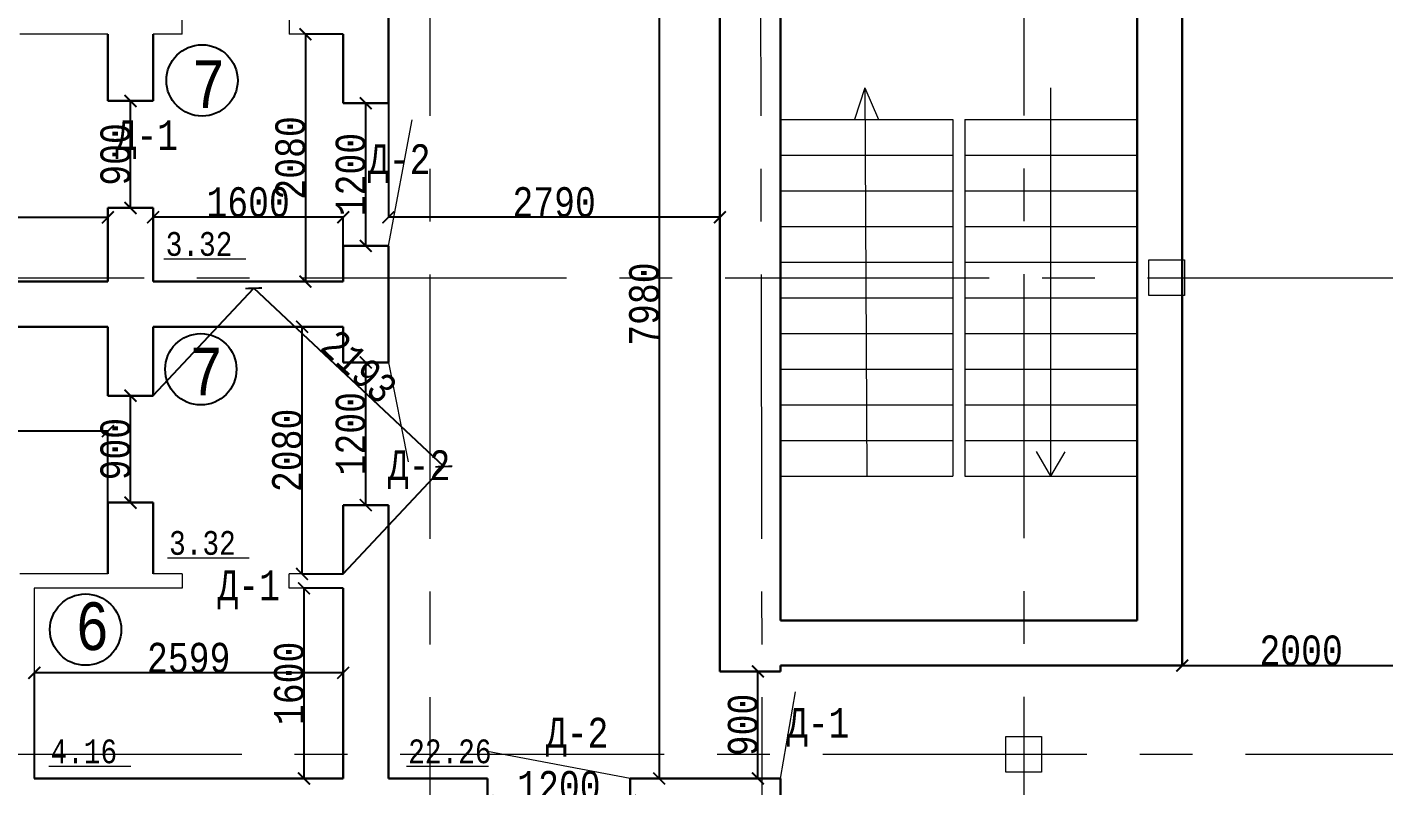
# Model space of a CAD drawing. Header units: millimetres. Extents: x -689206 to 4969298, y -1019800 to 703299.
# Drawn here: x 129839 to 141256, y -726101 to -719719 of the extents above; entities that cross this region are included whole.
import ezdxf

# ---------------------------------------------------------------- set-up
doc = ezdxf.new("R2010")
doc.units = ezdxf.units.MM
doc.linetypes.add('осеваяX2', pattern=[101.6, 63.5, -12.7, 12.7, -12.7])
doc.layers.add('РАЗМЕРЫ', color=7, linetype='Continuous', lineweight=9)
doc.layers.add('стены', color=7, linetype='Continuous', lineweight=20)
doc.layers.add('четотам', color=7, linetype='Continuous')
doc.styles.add('Аннотативный', font='isocteur.ttf', dxfattribs={"width": 0.7, "height": 250})
doc.dimstyles.new('Аннотативный', dxfattribs={"dimscale": 0, "dimtxt": 250, "dimasz": 100, "dimexe": 1.25, "dimexo": 0.625, "dimtad": 1, "dimdec": 0, "dimtxsty": 'Аннотативный', "dimblk": 'ARCHTICK', "dimcen": 2.5, "dimadec": 0, "dimazin": 0, "dimtfac": 1, "dimtdec": 0, "dimtmove": 0, "dimatfit": 3, "dimfxl": 1, "dimarcsym": 0})

# ---------------------------------------------------------------- blocks, each defined once
blk = doc.blocks.new('_ArchTick')
at = {"color": 0, "linetype": 'ByBlock', "const_width": 0.15}
blk.add_lwpolyline([(-0.5, -0.5), (0.5, 0.5)], dxfattribs=at)
blk = doc.blocks.new('*D2530')
at = {"layer": 'Defpoints', "color": 0, "lineweight": 5, "transparency": 16777216}
for p in [(126979, -721319), (126979, -721859), (130519, -721859)]:
    blk.add_point(p, dxfattribs=at)
at = {"layer": 'стены', "color": 0, "lineweight": -2, "transparency": 16777216}
for p, q in [((126979, -721858), (126979, -721318)), ((130519, -721319), (126979, -721319)), ((130519, -721858), (130519, -721318))]:
    blk.add_line(p, q, dxfattribs=at)
at = {"layer": 'стены', "color": 0, "lineweight": -2, "transparency": 16777216, "xscale": 100, "yscale": 100, "zscale": 100, "rotation": 180}
blk.add_blockref('_ArchTick', (126979, -721319), dxfattribs=at)
at = {"layer": 'стены', "color": 0, "lineweight": -2, "transparency": 16777216, "xscale": 100, "yscale": 100, "zscale": 100}
blk.add_blockref('_ArchTick', (130519, -721319), dxfattribs=at)
at = {"layer": 'стены', "color": 0, "lineweight": 5, "transparency": 16777216, "insert": (128749, -721193), "char_height": 250, "attachment_point": 5, "style": 'Аннотативный'}
blk.add_mtext('3540', dxfattribs=at)
blk = doc.blocks.new('*D2531')
at = {"layer": 'Defpoints', "color": 0, "lineweight": 5, "transparency": 16777216}
for p in [(132499, -719779), (132181, -721859), (132499, -721859)]:
    blk.add_point(p, dxfattribs=at)
at = {"layer": 'стены', "color": 0, "lineweight": -2, "transparency": 16777216}
for p, q in [((132498, -719779), (132180, -719779)), ((132181, -719779), (132181, -721859)), ((132498, -721859), (132180, -721859))]:
    blk.add_line(p, q, dxfattribs=at)
at = {"layer": 'стены', "color": 0, "lineweight": -2, "transparency": 16777216, "xscale": 100, "yscale": 100, "zscale": 100}
for p, rotation in [((132181, -719779), 90), ((132181, -721859), 270)]:
    blk.add_blockref('_ArchTick', p, dxfattribs=dict(at, rotation=rotation))
at = {"layer": 'стены', "color": 0, "lineweight": 5, "transparency": 16777216, "insert": (132055, -720819), "char_height": 250, "attachment_point": 5, "rotation": 90, "style": 'Аннотативный'}
blk.add_mtext('2080', dxfattribs=at)
blk = doc.blocks.new('*D2535')
at = {"layer": 'Defpoints', "color": 0, "lineweight": 5, "transparency": 16777216}
for p in [(126979, -723117), (126979, -724319), (130519, -724319)]:
    blk.add_point(p, dxfattribs=at)
at = {"layer": 'стены', "color": 0, "lineweight": -2, "transparency": 16777216}
for p, q in [((126979, -724318), (126979, -723116)), ((130519, -723117), (126979, -723117)), ((130519, -724318), (130519, -723116))]:
    blk.add_line(p, q, dxfattribs=at)
at = {"layer": 'стены', "color": 0, "lineweight": -2, "transparency": 16777216, "xscale": 100, "yscale": 100, "zscale": 100, "rotation": 180}
blk.add_blockref('_ArchTick', (126979, -723117), dxfattribs=at)
at = {"layer": 'стены', "color": 0, "lineweight": -2, "transparency": 16777216, "xscale": 100, "yscale": 100, "zscale": 100}
blk.add_blockref('_ArchTick', (130519, -723117), dxfattribs=at)
at = {"layer": 'стены', "color": 0, "lineweight": 5, "transparency": 16777216, "insert": (128749, -722991), "char_height": 250, "attachment_point": 5, "style": 'Аннотативный'}
blk.add_mtext('3540', dxfattribs=at)
blk = doc.blocks.new('*D2537')
at = {"layer": 'Defpoints', "color": 0, "lineweight": 5, "transparency": 16777216}
for p in [(132153, -722239), (132499, -722239), (132499, -724319)]:
    blk.add_point(p, dxfattribs=at)
at = {"layer": 'стены', "color": 0, "lineweight": -2, "transparency": 16777216}
for p, q in [((132498, -722239), (132152, -722239)), ((132153, -724319), (132153, -722239)), ((132498, -724319), (132152, -724319))]:
    blk.add_line(p, q, dxfattribs=at)
at = {"layer": 'стены', "color": 0, "lineweight": -2, "transparency": 16777216, "xscale": 100, "yscale": 100, "zscale": 100}
for p, rotation in [((132153, -722239), 90), ((132153, -724319), 270)]:
    blk.add_blockref('_ArchTick', p, dxfattribs=dict(at, rotation=rotation))
at = {"layer": 'стены', "color": 0, "lineweight": 5, "transparency": 16777216, "insert": (132028, -723279), "char_height": 250, "attachment_point": 5, "rotation": 90, "style": 'Аннотативный'}
blk.add_mtext('2080', dxfattribs=at)
blk = doc.blocks.new('*D2538')
at = {"layer": 'Defpoints', "color": 0, "lineweight": 5, "transparency": 16777216}
for p in [(131746, -721915), (130899, -722819), (132499, -724319)]:
    blk.add_point(p, dxfattribs=at)
at = {"layer": 'стены', "color": 0, "lineweight": -2, "transparency": 16777216}
for p, q in [((130900, -722818), (131747, -721914)), ((133346, -723415), (131746, -721915)), ((132500, -724318), (133347, -723414))]:
    blk.add_line(p, q, dxfattribs=at)
at = {"layer": 'стены', "color": 0, "lineweight": -2, "transparency": 16777216, "xscale": 100, "yscale": 100, "zscale": 100}
for p, rotation in [((131746, -721915), 136.8476102659946), ((133346, -723415), 316.8476102659946)]:
    blk.add_blockref('_ArchTick', p, dxfattribs=dict(at, rotation=rotation))
at = {"layer": 'стены', "color": 0, "lineweight": 5, "transparency": 16777216, "insert": (132632, -722574), "char_height": 250, "attachment_point": 5, "rotation": 316.8476, "style": 'Аннотативный'}
blk.add_mtext('2193', dxfattribs=at)
blk = doc.blocks.new('*D2539')
at = {"layer": 'Defpoints', "color": 0, "lineweight": 5, "transparency": 16777216}
for p in [(129900, -725150), (129900, -726039), (132499, -726039)]:
    blk.add_point(p, dxfattribs=at)
at = {"layer": 'стены', "color": 0, "lineweight": -2, "transparency": 16777216}
for p, q in [((129900, -726038), (129900, -725149)), ((132499, -725150), (129900, -725150)), ((132499, -726038), (132499, -725149))]:
    blk.add_line(p, q, dxfattribs=at)
at = {"layer": 'стены', "color": 0, "lineweight": -2, "transparency": 16777216, "xscale": 100, "yscale": 100, "zscale": 100, "rotation": 180}
blk.add_blockref('_ArchTick', (129900, -725150), dxfattribs=at)
at = {"layer": 'стены', "color": 0, "lineweight": -2, "transparency": 16777216, "xscale": 100, "yscale": 100, "zscale": 100}
blk.add_blockref('_ArchTick', (132499, -725150), dxfattribs=at)
at = {"layer": 'стены', "color": 0, "lineweight": 5, "transparency": 16777216, "insert": (131199, -725025), "char_height": 250, "attachment_point": 5, "style": 'Аннотативный'}
blk.add_mtext('2599', dxfattribs=at)
blk = doc.blocks.new('*D2540')
at = {"layer": 'Defpoints', "color": 0, "lineweight": 5, "transparency": 16777216}
for p in [(132499, -724439), (132169, -726039), (132499, -726039)]:
    blk.add_point(p, dxfattribs=at)
at = {"layer": 'стены', "color": 0, "lineweight": -2, "transparency": 16777216}
for p, q in [((132498, -724439), (132168, -724439)), ((132169, -724439), (132169, -726039)), ((132498, -726039), (132168, -726039))]:
    blk.add_line(p, q, dxfattribs=at)
at = {"layer": 'стены', "color": 0, "lineweight": -2, "transparency": 16777216, "xscale": 100, "yscale": 100, "zscale": 100}
for p, rotation in [((132169, -724439), 90), ((132169, -726039), 270)]:
    blk.add_blockref('_ArchTick', p, dxfattribs=dict(at, rotation=rotation))
at = {"layer": 'стены', "color": 0, "lineweight": 5, "transparency": 16777216, "insert": (132044, -725239), "char_height": 250, "attachment_point": 5, "rotation": 90, "style": 'Аннотативный'}
blk.add_mtext('1600', dxfattribs=at)
blk = doc.blocks.new('*D2502')
at = {"layer": 'Defpoints', "color": 0, "lineweight": 5, "transparency": 16777216}
for p in [(132689, -722539), (132689, -722539), (132689, -723739)]:
    blk.add_point(p, dxfattribs=at)
at = {"layer": 'стены', "color": 0, "lineweight": -2, "transparency": 16777216}
for p, q in [((132689, -723739), (132689, -722539)), ((132690, -722539), (132690, -722539)), ((132690, -723739), (132690, -723739))]:
    blk.add_line(p, q, dxfattribs=at)
at = {"layer": 'стены', "color": 0, "lineweight": -2, "transparency": 16777216, "xscale": 100, "yscale": 100, "zscale": 100}
for p, rotation in [((132689, -722539), 90), ((132689, -723739), 270)]:
    blk.add_blockref('_ArchTick', p, dxfattribs=dict(at, rotation=rotation))
at = {"layer": 'стены', "color": 0, "lineweight": 5, "transparency": 16777216, "insert": (132563, -723139), "char_height": 250, "attachment_point": 5, "rotation": 90, "style": 'Аннотативный'}
blk.add_mtext('1200', dxfattribs=at)
blk = doc.blocks.new('*D2503')
at = {"layer": 'Defpoints', "color": 0, "lineweight": 5, "transparency": 16777216}
for p in [(132689, -720359), (132689, -720359), (132689, -721559)]:
    blk.add_point(p, dxfattribs=at)
at = {"layer": 'стены', "color": 0, "lineweight": -2, "transparency": 16777216}
for p, q in [((132689, -721559), (132689, -720359)), ((132690, -720359), (132690, -720359)), ((132690, -721559), (132690, -721559))]:
    blk.add_line(p, q, dxfattribs=at)
at = {"layer": 'стены', "color": 0, "lineweight": -2, "transparency": 16777216, "xscale": 100, "yscale": 100, "zscale": 100}
for p, rotation in [((132689, -720359), 90), ((132689, -721559), 270)]:
    blk.add_blockref('_ArchTick', p, dxfattribs=dict(at, rotation=rotation))
at = {"layer": 'стены', "color": 0, "lineweight": 5, "transparency": 16777216, "insert": (132563, -720959), "char_height": 250, "attachment_point": 5, "rotation": 90, "style": 'Аннотативный'}
blk.add_mtext('1200', dxfattribs=at)
blk = doc.blocks.new('*D2504')
at = {"layer": 'Defpoints', "color": 0, "lineweight": 5, "transparency": 16777216}
for p in [(130899, -721318), (130899, -721859), (132499, -721859)]:
    blk.add_point(p, dxfattribs=at)
at = {"layer": 'стены', "color": 0, "lineweight": -2, "transparency": 16777216}
for p, q in [((130899, -721858), (130899, -721316)), ((132499, -721318), (130899, -721318)), ((132499, -721858), (132499, -721316))]:
    blk.add_line(p, q, dxfattribs=at)
at = {"layer": 'стены', "color": 0, "lineweight": -2, "transparency": 16777216, "xscale": 100, "yscale": 100, "zscale": 100, "rotation": 180}
blk.add_blockref('_ArchTick', (130899, -721318), dxfattribs=at)
at = {"layer": 'стены', "color": 0, "lineweight": -2, "transparency": 16777216, "xscale": 100, "yscale": 100, "zscale": 100}
blk.add_blockref('_ArchTick', (132499, -721318), dxfattribs=at)
at = {"layer": 'стены', "color": 0, "lineweight": 5, "transparency": 16777216, "insert": (131699, -721192), "char_height": 250, "attachment_point": 5, "style": 'Аннотативный'}
blk.add_mtext('1600', dxfattribs=at)
blk = doc.blocks.new('*D2644')
at = {"layer": 'Defpoints', "color": 0, "linetype": 'ByBlock', "lineweight": 5, "transparency": 16777216}
for p in [(133714, -726229), (133714, -726229), (134914, -726229)]:
    blk.add_point(p, dxfattribs=at)
at = {"layer": 'РАЗМЕРЫ', "color": 0, "linetype": 'ByBlock', "lineweight": -2, "transparency": 16777216}
for p, q in [((133714, -726228), (133714, -726228)), ((134914, -726229), (133714, -726229)), ((134914, -726228), (134914, -726228))]:
    blk.add_line(p, q, dxfattribs=at)
at = {"layer": 'РАЗМЕРЫ', "color": 0, "linetype": 'ByBlock', "lineweight": -2, "transparency": 16777216, "xscale": 100, "yscale": 100, "zscale": 100, "rotation": 180}
blk.add_blockref('_ArchTick', (133714, -726229), dxfattribs=at)
at = {"layer": 'РАЗМЕРЫ', "color": 0, "linetype": 'ByBlock', "lineweight": -2, "transparency": 16777216, "xscale": 100, "yscale": 100, "zscale": 100}
blk.add_blockref('_ArchTick', (134914, -726229), dxfattribs=at)
at = {"layer": 'РАЗМЕРЫ', "color": 0, "linetype": 'ByBlock', "lineweight": 5, "transparency": 16777216, "insert": (134314, -726103), "char_height": 250, "attachment_point": 5, "style": 'Аннотативный'}
blk.add_mtext('1200', dxfattribs=at)
blk = doc.blocks.new('*D2646')
at = {"layer": 'Defpoints', "color": 0, "linetype": 'ByBlock', "lineweight": 5, "transparency": 16777216}
for p in [(135989, -725139), (135989, -725139), (135989, -726039)]:
    blk.add_point(p, dxfattribs=at)
at = {"layer": 'РАЗМЕРЫ', "color": 0, "linetype": 'ByBlock', "lineweight": -2, "transparency": 16777216}
for p, q in [((135989, -726039), (135989, -725139)), ((135990, -725139), (135990, -725139)), ((135990, -726039), (135990, -726039))]:
    blk.add_line(p, q, dxfattribs=at)
at = {"layer": 'РАЗМЕРЫ', "color": 0, "linetype": 'ByBlock', "lineweight": -2, "transparency": 16777216, "xscale": 100, "yscale": 100, "zscale": 100}
for p, rotation in [((135989, -725139), 90), ((135989, -726039), 270)]:
    blk.add_blockref('_ArchTick', p, dxfattribs=dict(at, rotation=rotation))
at = {"layer": 'РАЗМЕРЫ', "color": 0, "linetype": 'ByBlock', "lineweight": 5, "transparency": 16777216, "insert": (135863, -725589), "char_height": 250, "attachment_point": 5, "rotation": 90, "style": 'Аннотативный'}
blk.add_mtext('900', dxfattribs=at)
blk = doc.blocks.new('*D2650')
at = {"layer": 'Defpoints', "color": 0, "linetype": 'ByBlock', "lineweight": 5, "transparency": 16777216}
for p in [(135357, -718059), (135158, -726039), (135357, -726039)]:
    blk.add_point(p, dxfattribs=at)
at = {"layer": 'РАЗМЕРЫ', "color": 0, "linetype": 'ByBlock', "lineweight": -2, "transparency": 16777216}
for p, q in [((135356, -718059), (135157, -718059)), ((135158, -718059), (135158, -726039)), ((135356, -726039), (135157, -726039))]:
    blk.add_line(p, q, dxfattribs=at)
at = {"layer": 'РАЗМЕРЫ', "color": 0, "linetype": 'ByBlock', "lineweight": -2, "transparency": 16777216, "xscale": 100, "yscale": 100, "zscale": 100}
for p, rotation in [((135158, -718059), 90), ((135158, -726039), 270)]:
    blk.add_blockref('_ArchTick', p, dxfattribs=dict(at, rotation=rotation))
at = {"layer": 'РАЗМЕРЫ', "color": 0, "linetype": 'ByBlock', "lineweight": 5, "transparency": 16777216, "insert": (135032, -722049), "char_height": 250, "attachment_point": 5, "rotation": 90, "style": 'Аннотативный'}
blk.add_mtext('7980', dxfattribs=at)
blk = doc.blocks.new('*D2678')
at = {"layer": 'Defpoints', "color": 0, "linetype": 'ByBlock', "lineweight": 5, "transparency": 16777216}
for p in [(130709, -722819), (130709, -722819), (130709, -723719)]:
    blk.add_point(p, dxfattribs=at)
at = {"layer": 'РАЗМЕРЫ', "color": 0, "linetype": 'ByBlock', "lineweight": -2, "transparency": 16777216}
for p, q in [((130709, -723719), (130709, -722819)), ((130710, -722819), (130710, -722819)), ((130710, -723719), (130710, -723719))]:
    blk.add_line(p, q, dxfattribs=at)
at = {"layer": 'РАЗМЕРЫ', "color": 0, "linetype": 'ByBlock', "lineweight": -2, "transparency": 16777216, "xscale": 100, "yscale": 100, "zscale": 100}
for p, rotation in [((130709, -722819), 90), ((130709, -723719), 270)]:
    blk.add_blockref('_ArchTick', p, dxfattribs=dict(at, rotation=rotation))
at = {"layer": 'РАЗМЕРЫ', "color": 0, "linetype": 'ByBlock', "lineweight": 20, "transparency": 16777216, "insert": (130583, -723269), "char_height": 250, "attachment_point": 5, "rotation": 90, "style": 'Аннотативный'}
blk.add_mtext('900', dxfattribs=at)
blk = doc.blocks.new('*D2679')
at = {"layer": 'Defpoints', "color": 0, "linetype": 'ByBlock', "lineweight": 5, "transparency": 16777216}
for p in [(130709, -720340), (130709, -720340), (130709, -721240)]:
    blk.add_point(p, dxfattribs=at)
at = {"layer": 'РАЗМЕРЫ', "color": 0, "linetype": 'ByBlock', "lineweight": -2, "transparency": 16777216}
for p, q in [((130709, -721240), (130709, -720340)), ((130710, -720340), (130710, -720340)), ((130710, -721240), (130710, -721240))]:
    blk.add_line(p, q, dxfattribs=at)
at = {"layer": 'РАЗМЕРЫ', "color": 0, "linetype": 'ByBlock', "lineweight": -2, "transparency": 16777216, "xscale": 100, "yscale": 100, "zscale": 100}
for p, rotation in [((130709, -720340), 90), ((130709, -721240), 270)]:
    blk.add_blockref('_ArchTick', p, dxfattribs=dict(at, rotation=rotation))
at = {"layer": 'РАЗМЕРЫ', "color": 0, "linetype": 'ByBlock', "lineweight": 20, "transparency": 16777216, "insert": (130583, -720790), "char_height": 250, "attachment_point": 5, "rotation": 90, "style": 'Аннотативный'}
blk.add_mtext('900', dxfattribs=at)
blk = doc.blocks.new('*D2671')
at = {"layer": 'Defpoints', "color": 0, "linetype": 'ByBlock', "lineweight": 5, "transparency": 16777216}
for p in [(139560, -725089), (141560, -725089), (141560, -725089)]:
    blk.add_point(p, dxfattribs=at)
at = {"layer": 'РАЗМЕРЫ', "color": 0, "linetype": 'ByBlock', "lineweight": -2, "transparency": 16777216}
for p, q in [((139560, -725088), (139560, -725088)), ((139560, -725089), (141560, -725089)), ((141560, -725088), (141560, -725088))]:
    blk.add_line(p, q, dxfattribs=at)
at = {"layer": 'РАЗМЕРЫ', "color": 0, "linetype": 'ByBlock', "lineweight": -2, "transparency": 16777216, "xscale": 100, "yscale": 100, "zscale": 100, "rotation": 180}
blk.add_blockref('_ArchTick', (139560, -725089), dxfattribs=at)
at = {"layer": 'РАЗМЕРЫ', "color": 0, "linetype": 'ByBlock', "lineweight": -2, "transparency": 16777216, "xscale": 100, "yscale": 100, "zscale": 100}
blk.add_blockref('_ArchTick', (141560, -725089), dxfattribs=at)
at = {"layer": 'РАЗМЕРЫ', "color": 0, "linetype": 'ByBlock', "lineweight": 5, "transparency": 16777216, "insert": (140560, -724963), "char_height": 250, "attachment_point": 5, "style": 'Аннотативный'}
blk.add_mtext('2000', dxfattribs=at)
blk = doc.blocks.new('*D2703')
at = {"layer": 'Defpoints', "color": 0, "linetype": 'ByBlock', "lineweight": 5, "ltscale": 35, "transparency": 16777216}
for p in [(132879, -718959), (135669, -718959), (132879, -721318)]:
    blk.add_point(p, dxfattribs=at)
at = {"layer": 'РАЗМЕРЫ', "color": 0, "linetype": 'ByBlock', "lineweight": -2, "ltscale": 35, "transparency": 16777216}
for p, q in [((132879, -718960), (132879, -721319)), ((135669, -718960), (135669, -721319)), ((135669, -721318), (132879, -721318))]:
    blk.add_line(p, q, dxfattribs=at)
at = {"layer": 'РАЗМЕРЫ', "color": 0, "linetype": 'ByBlock', "lineweight": -2, "ltscale": 35, "transparency": 16777216, "xscale": 100, "yscale": 100, "zscale": 100, "rotation": 180}
blk.add_blockref('_ArchTick', (132879, -721318), dxfattribs=at)
at = {"layer": 'РАЗМЕРЫ', "color": 0, "linetype": 'ByBlock', "lineweight": -2, "ltscale": 35, "transparency": 16777216, "xscale": 100, "yscale": 100, "zscale": 100}
blk.add_blockref('_ArchTick', (135669, -721318), dxfattribs=at)
at = {"layer": 'РАЗМЕРЫ', "color": 0, "linetype": 'ByBlock', "lineweight": 5, "ltscale": 35, "transparency": 16777216, "insert": (134274, -721192), "char_height": 250, "attachment_point": 5, "style": 'Аннотативный'}
blk.add_mtext('2790', dxfattribs=at)

msp = doc.modelspace()

# ---------------------------------------------------------------- linework, layer by layer
at = {"layer": 'РАЗМЕРЫ', "linetype": 'осеваяX2', "lineweight": 5, "ltscale": 35}
for p, q in [((135981.2, -700463.5), (136061.2, -750301.3)), ((138225.2, -700459.9), (138225.2, -750301.3)), ((181429.1, -725836.9), (114376.4, -725836.9))]:
    msp.add_line(p, q, dxfattribs=at)
at = {"layer": 'РАЗМЕРЫ', "linetype": 'ByBlock', "lineweight": 30, "ltscale": 35}
for p, q in [((135669.1, -725138.9), (135669.1, -718959.4)), ((136179.1, -725138.9), (135669.1, -725138.9))]:
    msp.add_line(p, q, dxfattribs=at)
at = {"layer": 'РАЗМЕРЫ', "linetype": 'ByBlock', "lineweight": 30}
for p, q in [((139560, -725088.9), (139560, -719008.9)), ((136179.1, -724708.9), (136179.1, -719339.4)), ((139180, -719339.4), (139180, -724708.9)), ((130519.1, -720339.9), (130899.1, -720339.9)), ((130519.1, -721239.9), (130899.1, -721239.9)), ((130899.1, -722818.9), (130519.1, -722818.9)), ((130899.1, -723718.9), (130519.1, -723718.9)), ((136179.1, -725138.9), (135799.1, -725138.9)), ((136179.1, -725138.9), (136179.1, -725088.9)), ((136180, -725088.9), (139180, -725088.9)), ((139180, -725088.9), (139560, -725088.9)), ((133714.1, -726418.9), (133714.1, -726038.9)), ((134914.1, -726038.9), (134914.1, -726418.9)), ((135799.1, -726038.9), (136179.1, -726038.9)), ((136179.1, -726673.9), (136179.1, -726038.9))]:
    msp.add_line(p, q, dxfattribs=at)
at = {"layer": 'РАЗМЕРЫ', "linetype": 'ByBlock', "lineweight": 13}
for p, q in [((136889.5, -720228.2), (136801, -720496.9)), ((136889.5, -720228.2), (136905, -723496.9)), ((136889.5, -720228.2), (137004, -720496.9)), ((138455, -723496.9), (138455, -720228.2)), ((136180, -720496.9), (137630, -720496.9)), ((137630, -720496.9), (137630, -723496.9)), ((137730, -720496.9), (139180, -720496.9)), ((137730, -720496.9), (137730, -723496.9)), ((136180, -720796.9), (137630, -720796.9)), ((137730, -720796.9), (139180, -720796.9)), ((136180, -721096.9), (137630, -721096.9)), ((137730, -721096.9), (139180, -721096.9)), ((136180, -721396.9), (137630, -721396.9)), ((137730, -721396.9), (139180, -721396.9)), ((136180, -721696.9), (137630, -721696.9)), ((137730, -721696.9), (139180, -721696.9)), ((136180, -721996.9), (137630, -721996.9)), ((137730, -721996.9), (139180, -721996.9)), ((136180, -722296.9), (137630, -722296.9)), ((137730, -722296.9), (139180, -722296.9)), ((136180, -722596.9), (137630, -722596.9)), ((137730, -722596.9), (139180, -722596.9)), ((136180, -722896.9), (137630, -722896.9)), ((137730, -722896.9), (139180, -722896.9)), ((136180, -723196.9), (137630, -723196.9)), ((137730, -723196.9), (139180, -723196.9)), ((138455, -723496.9), (138334, -723287.3)), ((138455, -723496.9), (138573.8, -723291)), ((136180, -723496.9), (137630, -723496.9)), ((137730, -723496.9), (139180, -723496.9))]:
    msp.add_line(p, q, dxfattribs=at)
at = {"layer": 'РАЗМЕРЫ', "linetype": 'ByBlock', "lineweight": 20}
for p, q in [((136180, -720358.9), (136180, -723358.9)), ((136180, -723358.9), (136180, -724708.9)), ((139180, -724708.9), (139180, -723358.9)), ((136180, -724708.9), (139180, -724708.9)), ((136179.1, -726038.9), (136305.3, -725310.8))]:
    msp.add_line(p, q, dxfattribs=at)
at = {"layer": 'РАЗМЕРЫ'}
for p, q in [((130991, -721666.7), (131680.3, -721666.7)), ((131019.8, -724181.7), (131709.1, -724181.7)), ((130021.4, -725934.8), (130710.7, -725934.8)), ((133031.6, -725934.8), (133720.9, -725934.8))]:
    msp.add_line(p, q, dxfattribs=at)
at = {"layer": 'РАЗМЕРЫ', "linetype": 'ByBlock', "lineweight": 9}
msp.add_line((134914.1, -726038.9), (133713.9, -725812.4), dxfattribs=at)
at = {"layer": 'стены', "linetype": 'осеваяX2', "lineweight": 5, "ltscale": 35}
for p, q in [((133229.1, -700463.5), (133229.1, -750301.3)), ((114376.4, -721828.9), (181429.1, -721828.9))]:
    msp.add_line(p, q, dxfattribs=at)
at = {"layer": 'стены', "lineweight": 30}
for p, q in [((132879.1, -720358.9), (132879.1, -718058.9)), ((130519.1, -719778.9), (130519.1, -720339.9)), ((130899.1, -720339.9), (130899.1, -719778.9)), ((132499.1, -720238.9), (132499.1, -719778.9)), ((132499.1, -719778.9), (132499.1, -720358.9)), ((130519.1, -720339.9), (130519.1, -720058.9)), ((132499.1, -720238.9), (132499.1, -720358.9)), ((132499.1, -720238.9), (132499.1, -720358.9)), ((132879.1, -720358.9), (132499.1, -720358.9)), ((130519.1, -721239.9), (130519.1, -721858.9)), ((130519.1, -721858.9), (130519.1, -721239.9)), ((130899.1, -721858.9), (130899.1, -721239.9)), ((132499.1, -721858.9), (132499.1, -721558.7)), ((132499.1, -721558.7), (132879.1, -721558.7)), ((132499.1, -721558.9), (132499.1, -721858.9)), ((132499.1, -721558.9), (132499.1, -721778.9)), ((132879.1, -721558.7), (132879.1, -722538.9)), ((132879.1, -722539.1), (132879.1, -721558.9)), ((130519.1, -721858.9), (126979.1, -721858.9)), ((126979.1, -721858.9), (130519.1, -721858.9)), ((130899.1, -721858.9), (132499.1, -721858.9)), ((126979.1, -722238.9), (130519.1, -722238.9)), ((130519.1, -722238.9), (126979.1, -722238.9)), ((130519.1, -722818.9), (130519.1, -722238.9)), ((130519.1, -722238.9), (130519.1, -722818.9)), ((130899.1, -722238.9), (130899.1, -722818.9)), ((132499.1, -722238.9), (130899.1, -722238.9)), ((132499.1, -722238.9), (132499.1, -722539.1)), ((132499.1, -722539.1), (132879.1, -722539.1)), ((130519.1, -724318.9), (130519.1, -723718.9)), ((130519.1, -723718.9), (130519.1, -724038.9)), ((130899.1, -723718.9), (130899.1, -724318.9)), ((132499.1, -724318.9), (132499.1, -723738.9)), ((132879.1, -723738.9), (132499.1, -723738.9)), ((132879.1, -723738.9), (132879.1, -726038.9)), ((132499.1, -724438.9), (132499.1, -726038.9)), ((132499.1, -726038.9), (132499.1, -724438.9)), ((139180, -724708.9), (136180, -724708.9)), ((132499.1, -726038.9), (129899.7, -726038.9)), ((133714.1, -726038.9), (132879.1, -726038.9)), ((135799.1, -726038.9), (134914.1, -726038.9)), ((136179.1, -726418.9), (136179.1, -726038.9))]:
    msp.add_line(p, q, dxfattribs=at)
at = {"layer": 'стены'}
for p, q in [((131143.7, -719778.9), (131143.7, -719658.9)), ((132043.7, -719658.9), (132043.7, -719778.9)), ((129899.1, -719778.9), (129779.1, -719778.9)), ((130519.1, -719778.9), (129899.1, -719778.9)), ((131143.7, -719778.9), (130899.1, -719778.9)), ((132499.1, -719778.9), (132043.7, -719778.9)), ((132499.1, -721858.9), (130899.1, -721858.9)), ((130899.1, -722238.9), (132499.1, -722238.9)), ((132499.1, -722538.9), (132499.1, -722238.9)), ((132499.1, -723858.9), (132499.1, -723738.9)), ((132499.1, -723858.9), (132499.1, -723738.9)), ((132499.1, -723858.9), (132499.1, -724318.9)), ((129899.1, -724318.9), (129779.1, -724318.9)), ((130519.1, -724318.9), (129899.1, -724318.9)), ((131143.7, -724318.9), (130899.1, -724318.9)), ((131143.7, -724318.9), (131143.7, -724438.9)), ((132499.1, -724318.9), (132043.7, -724318.9)), ((132043.7, -724438.9), (132043.7, -724318.9)), ((131143.7, -724438.9), (129899.1, -724438.9)), ((129899.1, -724438.9), (129899.1, -725658.9)), ((131143.7, -724438.9), (130769.7, -724438.9)), ((132499.1, -724438.9), (132043.7, -724438.9)), ((132499.1, -724438.9), (132043.7, -724438.9)), ((129899.7, -726038.9), (129899.7, -725658.9))]:
    msp.add_line(p, q, dxfattribs=at)
at = {"layer": 'стены', "lineweight": 9}
for p, q in [((132879.1, -721558.9), (133078.6, -720497.6)), ((132879.1, -722538.9), (133045.5, -723376.6))]:
    msp.add_line(p, q, dxfattribs=at)
at = {"layer": 'стены'}
msp.add_lwpolyline([(139279.1, -721676.9), (139579.1, -721676.9), (139579.1, -721976.9), (139279.1, -721976.9)], close=True, dxfattribs=at)
at = {"layer": 'стены', "lineweight": 20}
msp.add_lwpolyline([(138075.2, -725686.9), (138375.2, -725686.9), (138375.2, -725986.9), (138075.2, -725986.9)], close=True, dxfattribs=at)
at = {"layer": 'четотам'}
for centre in [(131311.1, -720167), (131301.1, -722597), (130331.1, -724787)]:
    msp.add_circle(centre, 300, dxfattribs=at)

# ---------------------------------------------------------------- texts
at = {"layer": 'РАЗМЕРЫ', "lineweight": 20, "ltscale": 150, "attachment_point": 1, "style": 'Аннотативный'}
for s, insert, char_height, width in [('7', (131225.2, -719997.2), 401.1, 1460), ('Д-1', (130583.5, -720502.4), 250, 922.913), ('Д-2', (132707.5, -720704.3), 250, 922.913), ('7', (131205, -722415.6), 401.1, 1460), ('Д-2', (132874.2, -723278.7), 250, 922.913), ('Д-1', (131441.1, -724289.4), 250, 922.913), ('6', (130247.3, -724557.5), 401.1, 1460), ('Д-2', (134204.2, -725528.7), 250, 922.913), ('Д-1', (136232.2, -725445.2), 250, 922.913)]:
    msp.add_mtext(s, dxfattribs=dict(at, insert=insert, char_height=char_height, width=width))
at = {"layer": 'РАЗМЕРЫ', "char_height": 200, "width": 656.117, "attachment_point": 1, "style": 'Аннотативный'}
for s, insert in [('3.32', (131005.2, -721442.6)), ('3.32', (131033.9, -723957.6)), ('4.16', (130035.6, -725710.8)), ('22.26', (133045.8, -725710.8))]:
    msp.add_mtext(s, dxfattribs=dict(at, insert=insert))

# ---------------------------------------------------------------- dimensions: what is measured, and where the dimension line sits
at = {"layer": 'РАЗМЕРЫ', "linetype": 'ByBlock', "lineweight": 5}
dim = msp.add_linear_dim(base=(135157.9, -726038.9), p1=(135356.6, -718058.9), p2=(135356.6, -726038.9), angle=90, dimstyle='Аннотативный', dxfattribs=at)
dim.commit()
dim.dimension.update_dxf_attribs({"geometry": '*D2650', "text_midpoint": (135032.3, -722048.9)})
at = {"layer": 'РАЗМЕРЫ', "linetype": 'ByBlock', "lineweight": 5, "ltscale": 35}
dim = msp.add_aligned_dim(p1=(135669.1, -718959.4), p2=(132879.1, -718959.4), distance=2358.3, dimstyle='Аннотативный', dxfattribs=at)
dim.commit()
dim.dimension.update_dxf_attribs({"geometry": '*D2703', "text_midpoint": (134274.1, -721192)})
at = {"layer": 'РАЗМЕРЫ', "linetype": 'ByBlock', "lineweight": 20}
for base, p1, p2, picture, middle in [((130709.1, -720339.9), (130709.1, -721239.9), (130709.1, -720339.9), '*D2679', (130583.5, -720789.9)), ((130709.1, -722818.9), (130709.1, -723718.9), (130709.1, -722818.9), '*D2678', (130583.5, -723268.9))]:
    dim = msp.add_linear_dim(base=base, p1=p1, p2=p2, angle=90, dimstyle='Аннотативный', dxfattribs=at)
    dim.commit()
    dim.dimension.update_dxf_attribs({"geometry": picture, "text_midpoint": middle})
at = {"layer": 'РАЗМЕРЫ', "linetype": 'ByBlock', "lineweight": 5}
dim = msp.add_linear_dim(base=(141559.9, -725088.9), p1=(139560, -725088.9), p2=(141559.9, -725088.9), dimstyle='Аннотативный', dxfattribs=at)
dim.commit()
dim.dimension.update_dxf_attribs({"geometry": '*D2671', "text_midpoint": (140559.9, -724963.3)})
for p1, p2, picture, middle in [((135989.1, -726038.9), (135989.1, -725138.9), '*D2646', (135863.5, -725588.9)), ((134914.1, -726228.9), (133714.1, -726228.9), '*D2644', (134314.1, -726103.3))]:
    dim = msp.add_aligned_dim(p1=p1, p2=p2, distance=0, dimstyle='Аннотативный', dxfattribs=at)
    dim.commit()
    dim.dimension.update_dxf_attribs({"geometry": picture, "text_midpoint": middle})
at = {"layer": 'стены', "lineweight": 5}
for p1, p2, distance, picture, middle in [((132499.1, -719778.9), (132499.1, -721858.9), -318.1, '*D2531', (132055.4, -720818.9)), ((132689.1, -721558.7), (132689.1, -720358.9), 0, '*D2503', (132563.5, -720958.8)), ((132499.1, -721858.9), (130899.1, -721858.9), -541.2, '*D2504', (131699.1, -721192)), ((132499.1, -724318.9), (130899.1, -722818.9), -1238.5, '*D2538', (132632, -722573.7)), ((132499.1, -724318.9), (132499.1, -722238.9), 345.7, '*D2537', (132027.8, -723278.9)), ((132689.1, -723738.9), (132689.1, -722539.1), 0, '*D2502', (132563.5, -723139)), ((130519.1, -724318.9), (126979.1, -724318.9), -1201.8, '*D2535', (128749.1, -722991.4)), ((132499.1, -724438.9), (132499.1, -726038.9), -329.8, '*D2540', (132043.6, -725238.9)), ((132499.1, -726038.9), (129899.7, -726038.9), -888.7, '*D2539', (131199.4, -725024.6))]:
    dim = msp.add_aligned_dim(p1=p1, p2=p2, distance=distance, dimstyle='Аннотативный', dxfattribs=at)
    dim.commit()
    dim.dimension.update_dxf_attribs({"geometry": picture, "text_midpoint": middle})
dim = msp.add_linear_dim(base=(126979.1, -721318.9), p1=(130519.1, -721858.9), p2=(126979.1, -721858.9), angle=180, dimstyle='Аннотативный', dxfattribs=at)
dim.commit()
dim.dimension.update_dxf_attribs({"geometry": '*D2530', "text_midpoint": (128749.1, -721318.9), "dimtype": 161})

doc.saveas('drawing.dxf')
